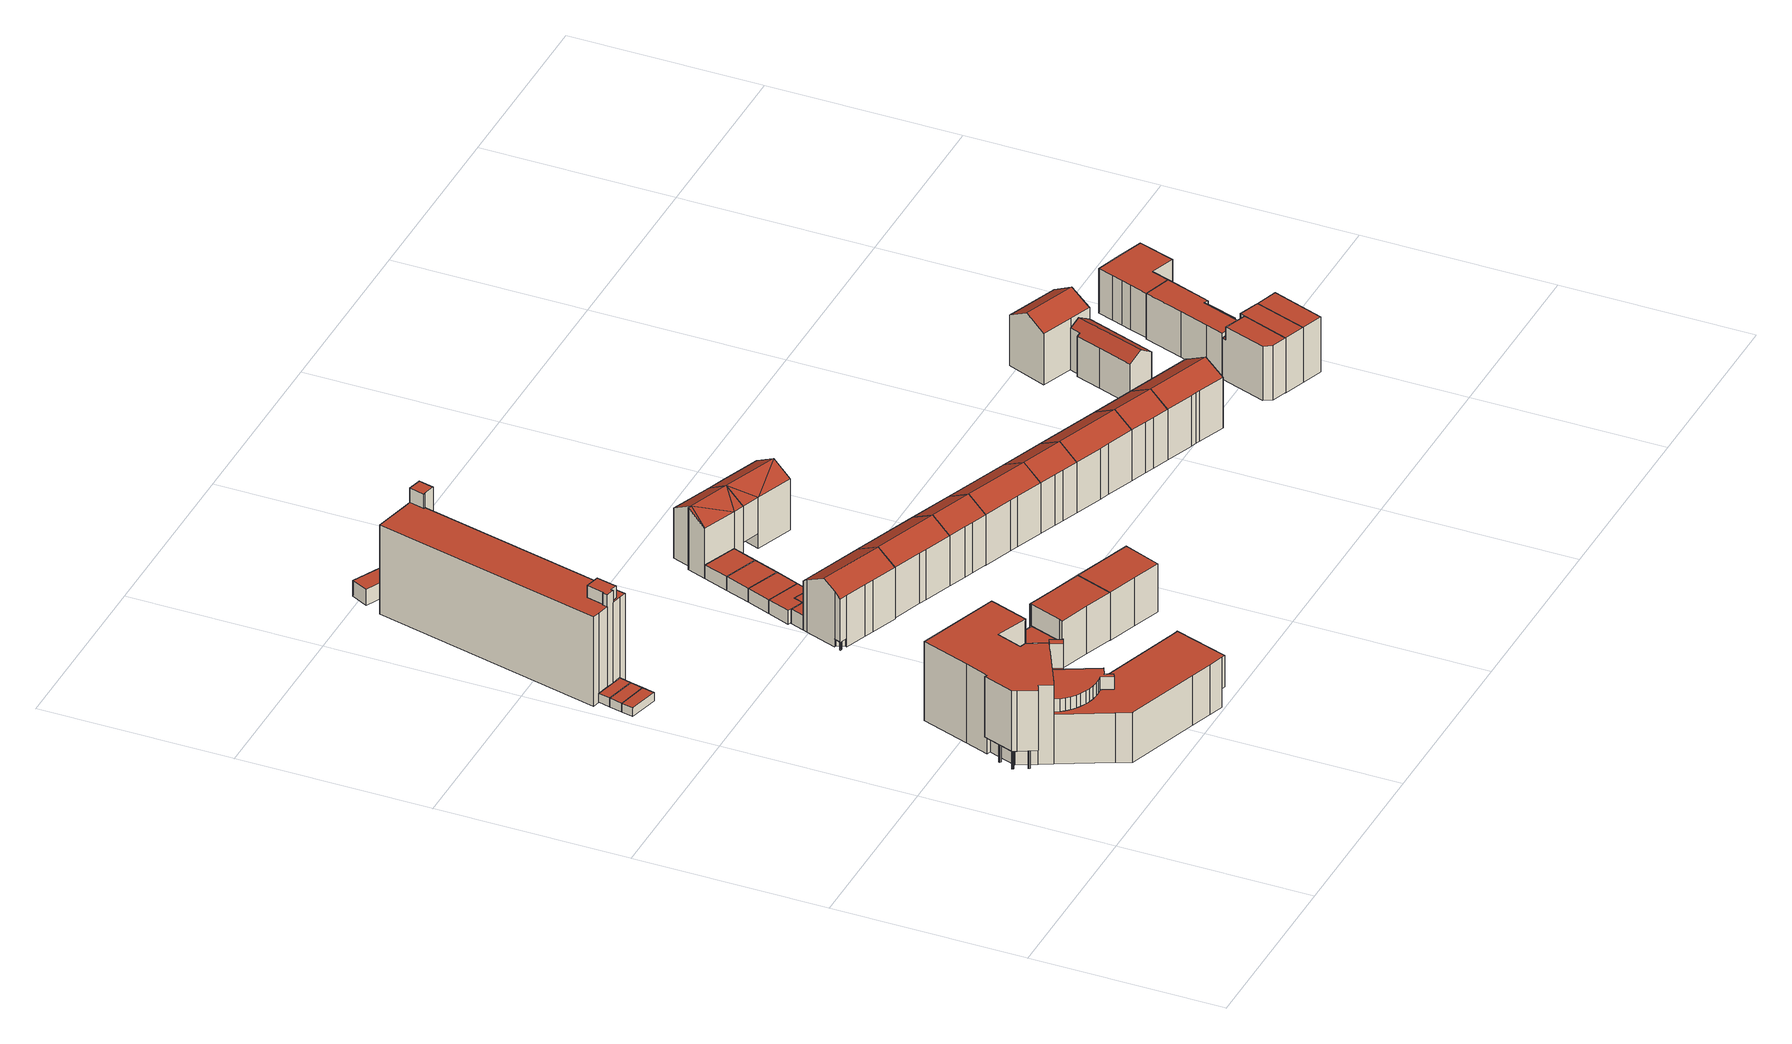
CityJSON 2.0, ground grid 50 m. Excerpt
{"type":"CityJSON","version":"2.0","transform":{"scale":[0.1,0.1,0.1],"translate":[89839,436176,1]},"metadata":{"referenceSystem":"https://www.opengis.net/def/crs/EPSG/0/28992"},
"CityObjects":{
"building1":{"type":"Building","attributes":{"measuredHeight":2.46,"yearOfConstruction":1959,"LAAGSTE_BOUWLAAG":"0","AANTAL_BOUWLAGEN":"1","AANTAL_ADRESSEN":"1","WIJK":"Delfshaven","PANDSOORT":"Tussenpand","BUURT":"Tussendijken","HOOGSTE_BOUWLAAG":"0"},"address":[{"CountryName":"Nederland","LocalityName":"Rotterdam","ThoroughfareNumber":"161","ThoroughfareName":"Grote Visserijstraat","PostalCode":"3026CH"}],"geometry":[{"type":"Solid","lod":"2","boundaries":[[[[0,1,2,3]],[[2,1,4,5]],[[3,2,5,6]],[[7,4,1,0]],[[6,7,0,3]],[[6,5,4,7]]]],"semantics":{"surfaces":[{"type":"GroundSurface"},{"type":"WallSurface"},{"type":"RoofSurface"}],"values":[[0,1,1,1,1,2]]}}]},
"building2":{"type":"Building","attributes":{"measuredHeight":2.46,"yearOfConstruction":1959,"LAAGSTE_BOUWLAAG":"0","AANTAL_BOUWLAGEN":"1","AANTAL_ADRESSEN":"1","WIJK":"Delfshaven","PANDSOORT":"Tussenpand","BUURT":"Tussendijken","HOOGSTE_BOUWLAAG":"0"},"address":[{"CountryName":"Nederland","LocalityName":"Rotterdam","ThoroughfareNumber":"159","ThoroughfareName":"Grote Visserijstraat","PostalCode":"3026CH"}],"geometry":[{"type":"Solid","lod":"2","boundaries":[[[[3,2,8,9]],[[9,8,10,11]],[[6,5,2,3]],[[8,2,5,10]],[[11,6,3,9]],[[11,10,5,6]]]],"semantics":{"surfaces":[{"type":"GroundSurface"},{"type":"WallSurface"},{"type":"RoofSurface"}],"values":[[0,1,1,1,1,2]]}}]},
"building3":{"type":"Building","attributes":{"measuredHeight":2.46,"yearOfConstruction":1959,"LAAGSTE_BOUWLAAG":"0","AANTAL_BOUWLAGEN":"1","AANTAL_ADRESSEN":"1","WIJK":"Delfshaven","PANDSOORT":"Tussenpand","BUURT":"Tussendijken","HOOGSTE_BOUWLAAG":"0"},"address":[{"CountryName":"Nederland","LocalityName":"Rotterdam","ThoroughfareNumber":"157","ThoroughfareName":"Grote Visserijstraat","PostalCode":"3026CH"}],"geometry":[{"type":"Solid","lod":"2","boundaries":[[[[9,8,12,13]],[[12,8,10,14]],[[15,11,9,13]],[[11,10,8,9]],[[16,15,13,12,14,17]],[[16,17,14,10,11,15]]]],"semantics":{"surfaces":[{"type":"GroundSurface"},{"type":"WallSurface"},{"type":"RoofSurface"}],"values":[[0,1,1,1,1,2]]}}]},
"building4":{"type":"Building","attributes":{"measuredHeight":23.31,"yearOfConstruction":2002,"LAAGSTE_BOUWLAAG":"-1","AANTAL_BOUWLAGEN":"8","AANTAL_ADRESSEN":"56","WIJK":"Delfshaven","PANDSOORT":"Kop van een rij","BUURT":"Bospolder","HOOGSTE_BOUWLAAG":"6"},"address":[{"CountryName":"Nederland","LocalityName":"Rotterdam","ThoroughfareNumber":"4-108","ThoroughfareName":"Willem van Zuylenstraat","PostalCode":"3025SE"}],"children":["building4-1","building4-2","building4-3","building4-4"]},
"building4-1":{"type":"BuildingPart","attributes":{"measuredHeight":5.68},"parents":["building4"],"geometry":[{"type":"Solid","lod":"2","boundaries":[[[[18,19,20,21]],[[19,22,23,20]],[[22,24,25,23]],[[24,26,27,25]],[[23,25,27,28,29,30,21,20]],[[31,32,26,24,22,19,18,33]],[[31,33,30,29]],[[26,32,28,27]],[[32,31,29,28]],[[33,18,21,30]]]],"semantics":{"surfaces":[{"type":"WallSurface"},{"type":"RoofSurface"},{"type":"GroundSurface"},{"type":"ClosureSurface"}],"values":[[0,0,0,0,1,2,3,3,3,3]]}}]},
"building4-2":{"type":"BuildingPart","attributes":{"measuredHeight":17.38},"parents":["building4"],"geometry":[{"type":"Solid","lod":"2","boundaries":[[[[34,35,36,37]],[[38,39,40,41]],[[39,42,43,40]],[[42,44,45,43]],[[46,47,48,49]],[[50,51,52,53]],[[51,54,55,52]],[[56,57,58,59]],[[60,61,62,63]],[[61,64,65,62]],[[54,56,59,55]],[[66,67,68,69]],[[69,36,35,70,66]],[[71,70,35,72]],[[44,60,63,45]],[[67,38,41,68]],[[64,46,49,65]],[[47,50,53,48]],[[42,39,38,67,66,70,71,57,56,54,51,50,47,46,64,61,60,44]],[[34,73,72,35]],[[74,75,76,77,78,79,80,81,82,83,84,85,86,87,88,89,90,91,92,93]],[[57,71,72,74,93,58]],[[93,92,59,58]],[[89,88,48,53]],[[87,86,65,49]],[[84,83,45,63]],[[82,81,40,43]],[[73,34,37,94,76,75]],[[83,82,43,45]],[[78,77,36,69]],[[79,78,69,68]],[[90,89,53,52]],[[36,77,76,94,37]],[[81,80,41,40]],[[91,90,52,55]],[[92,91,55,59]],[[75,74,72,73]],[[88,87,49,48]],[[85,84,63,62]],[[80,79,68,41]],[[86,85,62,65]]]],"semantics":{"surfaces":[{"type":"WallSurface"},{"type":"RoofSurface"},{"type":"GroundSurface"},{"type":"ClosureSurface"}],"values":[[0,0,0,0,0,0,0,0,0,0,0,0,0,0,0,0,0,0,1,1,2,3,3,3,3,3,3,3,3,3,3,3,3,3,3,3,3,3,3,3,3]]}}]},
"building4-3":{"type":"BuildingPart","attributes":{"measuredHeight":23.31},"parents":["building4"],"geometry":[{"type":"Solid","lod":"2","boundaries":[[[[95,96,97,98,99,100,101,102],[103,104,105,106,107,108,109,110,111,112],[113,114,115,116,117,118,119,120,121,122],[123,124,125,126,127,128,129,130,131,132]],[[133,134,135,136]],[[134,137,138,135]],[[101,139,140,141,142]],[[143,141,140,144]],[[145,146,97,96]],[[147,148,95,102]],[[146,149,98,97]],[[149,150,99,98]],[[142,147,102,101]],[[137,143,144,138]],[[151,139,101,100]],[[152,153,145,96,154,155]],[[148,154,96,95]],[[150,151,100,99]],[[28,27,156,157]],[[158,159,124,123]],[[159,160,125,124]],[[161,162,163,164]],[[21,30,165,166]],[[30,29,167,165]],[[29,28,157,167]],[[168,169,164,170]],[[153,152,58,57,171]],[[71,72,73,170,172]],[[57,71,172,171]],[[173,174,112,111]],[[174,175,103,112]],[[176,177,107,106]],[[178,179,117,116]],[[180,181,105,104]],[[181,176,106,105]],[[177,182,108,107]],[[179,183,118,117]],[[184,185,114,113]],[[186,187,129,128]],[[188,178,116,115]],[[189,184,113,122]],[[183,190,119,118]],[[191,189,122,121]],[[185,188,115,114]],[[192,158,123,132]],[[193,173,111,110]],[[194,195,127,126]],[[196,197,131,130]],[[182,198,109,108]],[[199,168,170,73,34]],[[198,193,110,109]],[[21,166,163,162,18]],[[164,169,200,201,202,161]],[[27,26,133,136,156]],[[187,196,130,129]],[[190,203,120,119]],[[175,180,104,103]],[[197,192,132,131]],[[203,191,121,120]],[[195,186,128,127]],[[160,194,126,125]],[[37,94,201,200,199,34]],[[138,144,140,139,151,150,149,146,145,153,171,172,170,164,163,166,165,167,157,156,136,135]],[[200,169,168,199]],[[189,191,203,190,183,179,178,188,185,184]],[[160,159,158,192,197,196,187,186,195,194]],[[76,75,74,93,155,154,148,147,142,141,143,137,134,133,26,32,31,33,18,162,161,202]],[[181,180,175,174,173,193,198,182,177,176]],[[32,26,27,28]],[[155,93,58,152]],[[58,93,74,72,71,57]],[[18,33,30,21]],[[33,31,29,30]],[[31,32,28,29]],[[76,202,201,94]],[[73,75,76,94,37,34]],[[74,75,73,72]]]],"semantics":{"surfaces":[{"type":"OuterCeilingSurface"},{"type":"WallSurface"},{"type":"RoofSurface"},{"type":"GroundSurface"},{"type":"ClosureSurface"}],"values":[[0,1,1,1,1,1,1,1,1,1,1,1,1,1,1,1,1,1,1,1,1,1,1,1,1,1,1,1,1,1,1,1,1,1,1,1,1,1,1,1,1,1,1,1,1,1,1,1,1,1,1,1,1,1,1,1,1,1,1,2,2,3,3,3,3,4,4,4,4,4,4,4,4,4]]}}]},
"building4-4":{"type":"BuildingPart","attributes":{"measuredHeight":13.88},"parents":["building4"],"geometry":[{"type":"Solid","lod":"2","boundaries":[[[[204,205,206,207]],[[208,209,210,211]],[[211,212,213,214,208]],[[37,212,211,94]],[[155,215,216,152]],[[215,217,218,216]],[[219,220,207,206]],[[221,222,205,204]],[[205,222,214,213,223]],[[223,219,206,205]],[[209,202,201,210]],[[204,224,225,226,221]],[[217,227,228,218]],[[227,226,225,228]],[[220,224,204,207]],[[211,210,201,94]],[[58,152,216,218,228,225,224,220,219,223,213,212,37,36,69,68,41,40,43,45,63,62,65,49,48,53,52,55,59]],[[215,155,93,92,91,90,89,88,87,86,85,84,83,82,81,80,79,78,77,76,202,209,208,214,222,221,226,227,217]],[[88,89,53,48]],[[91,92,59,55]],[[80,81,40,41]],[[77,78,69,36]],[[87,88,48,49]],[[92,93,58,59]],[[83,84,63,45]],[[202,76,94,201]],[[81,82,43,40]],[[90,91,55,52]],[[79,80,41,68]],[[93,155,152,58]],[[82,83,45,43]],[[86,87,49,65]],[[85,86,65,62]],[[94,76,77,36,37]],[[78,79,68,69]],[[84,85,62,63]],[[89,90,52,53]]]],"semantics":{"surfaces":[{"type":"OuterCeilingSurface"},{"type":"WallSurface"},{"type":"RoofSurface"},{"type":"GroundSurface"},{"type":"ClosureSurface"}],"values":[[0,1,1,1,1,1,1,1,1,1,1,1,1,1,1,2,2,3,4,4,4,4,4,4,4,4,4,4,4,4,4,4,4,4,4,4,4]]}}]},
"building5":{"type":"Building","attributes":{"measuredHeight":28.91,"yearOfConstruction":1959,"LAAGSTE_BOUWLAAG":"0","AANTAL_BOUWLAGEN":"8","AANTAL_ADRESSEN":"72","WIJK":"Delfshaven","PANDSOORT":"Kop van een rij","BUURT":"Tussendijken","HOOGSTE_BOUWLAAG":"7"},"address":[{"CountryName":"Nederland","LocalityName":"Rotterdam","ThoroughfareNumber":"12-64","ThoroughfareName":"Gijsinglaan","PostalCode":"3026BA"}],"children":["building5-1","building5-2","building5-3","building5-4"]},
"building5-1":{"type":"BuildingPart","parents":["building5"],"geometry":[{"type":"Solid","lod":"2","boundaries":[[[[229,230,231,232]],[[233,229,232,234]],[[235,236,237,238,239]],[[240,236,235,241]],[[242,243,244,245]],[[246,242,245,247]],[[248,249,250,251,252]],[[253,246,247,254]],[[255,253,254,256]],[[251,255,256,252]],[[257,250,249,258]],[[238,231,230,239]],[[259,260,261,262,263,243,242,246,253,255,251,250,257,264,241,235,239,230,229,233,265]],[[247,245,244,266,267,268,269,270,271,234,232,231,238,237,272,273,274,248,252,256,254]],[[259,265,271,270]],[[272,240,241,264,273]],[[261,260,269,268]],[[268,267,262,261]],[[257,258,274,273,264]],[[272,237,236,240]],[[265,233,234,271]],[[260,259,270,269]],[[267,266,263,262]],[[266,244,243,263]],[[258,249,248,274]]]],"semantics":{"surfaces":[{"type":"WallSurface"},{"type":"RoofSurface"},{"type":"GroundSurface"},{"type":"ClosureSurface"}],"values":[[0,0,0,0,0,0,0,0,0,0,0,0,1,2,3,3,3,3,3,3,3,3,3,3,3]]}}]},
"building5-2":{"type":"BuildingPart","parents":["building5"],"geometry":[{"type":"Solid","lod":"2","boundaries":[[[[275,249,248,276]],[[277,275,276,278]],[[279,277,278,280]],[[281,279,280,282]],[[283,237,236,284]],[[284,285,286,283]],[[282,287,288,281]],[[287,286,285,288]],[[289,258,249,275,277,279,281,288,285,284,236,240,290]],[[278,276,248,274,291,292,272,237,283,286,287,282,280]],[[240,236,237,272]],[[292,291,289,290]],[[291,274,258,289]],[[290,240,272,292]],[[274,248,249,258]]]],"semantics":{"surfaces":[{"type":"WallSurface"},{"type":"RoofSurface"},{"type":"GroundSurface"},{"type":"ClosureSurface"}],"values":[[0,0,0,0,0,0,0,0,1,2,3,3,3,3,3]]}}]},
"building5-3":{"type":"BuildingPart","parents":["building5"],"geometry":[{"type":"Solid","lod":"2","boundaries":[[[[265,233,293,294]],[[233,234,244,243,295,293]],[[261,260,296,297]],[[297,298,262,261]],[[298,299,263,262]],[[259,265,294,300]],[[260,259,300,296]],[[299,295,243,263]],[[298,297,296,300,294,293,295,299]],[[270,269,268,267,266,244,234,271]],[[261,262,267,268]],[[270,271,265,259]],[[262,263,266,267]],[[269,270,259,260]],[[271,234,233,265]],[[268,269,260,261]],[[263,243,244,266]]]],"semantics":{"surfaces":[{"type":"WallSurface"},{"type":"RoofSurface"},{"type":"GroundSurface"},{"type":"ClosureSurface"}],"values":[[0,0,0,0,0,0,0,0,1,2,3,3,3,3,3,3,3]]}}]},
"building5-4":{"type":"BuildingPart","parents":["building5"],"geometry":[{"type":"Solid","lod":"2","boundaries":[[[[301,302,290,240,241]],[[241,264,303,301]],[[257,258,289,304,305]],[[305,303,264,257]],[[302,304,289,290]],[[304,302,301,303,305]],[[272,292,291,274,273]],[[272,273,264,241,240]],[[274,258,257,264,273]],[[289,258,274,291]],[[292,272,240,290]],[[290,289,291,292]]]],"semantics":{"surfaces":[{"type":"WallSurface"},{"type":"RoofSurface"},{"type":"GroundSurface"},{"type":"ClosureSurface"}],"values":[[0,0,0,0,0,1,2,3,3,3,3,3]]}}]},
"building6":{"type":"Building","attributes":{"measuredHeight":7.22,"yearOfConstruction":1952,"LAAGSTE_BOUWLAAG":"0","AANTAL_BOUWLAGEN":"2","AANTAL_ADRESSEN":"6","WIJK":"Delfshaven","PANDSOORT":"Tussenpand","BUURT":"Bospolder","HOOGSTE_BOUWLAAG":"1"},"address":[{"CountryName":"Nederland","LocalityName":"Rotterdam","ThoroughfareNumber":"156-156","ThoroughfareName":"Schiedamseweg","PostalCode":"3025AK"}],"geometry":[{"type":"Solid","lod":"2","boundaries":[[[[306,307,308,309,310]],[[306,310,311,312]],[[310,309,313,311]],[[314,313,309,308]],[[315,314,308,307]],[[307,306,312,315]],[[314,315,312,311,313]]]],"semantics":{"surfaces":[{"type":"GroundSurface"},{"type":"WallSurface"},{"type":"RoofSurface"}],"values":[[0,1,1,1,1,1,2]]}}]},
"building7":{"type":"Building","attributes":{"measuredHeight":13.28,"yearOfConstruction":1953,"LAAGSTE_BOUWLAAG":"0","AANTAL_BOUWLAGEN":"4","AANTAL_ADRESSEN":"8","WIJK":"Delfshaven","PANDSOORT":"Tussenpand","BUURT":"Bospolder","HOOGSTE_BOUWLAAG":"3"},"address":[{"CountryName":"Nederland","LocalityName":"Rotterdam","ThoroughfareNumber":"152-154","ThoroughfareName":"Schiedamseweg","PostalCode":"3025AK"}],"geometry":[{"type":"Solid","lod":"2","boundaries":[[[[316,317,318,319]],[[320,318,317,321]],[[322,320,321,323]],[[324,316,319,325]],[[326,322,323,327]],[[327,328,329,326]],[[328,330,331,329]],[[330,324,325,331]],[[320,322,326,329,331,325,319,318]],[[324,330,328,327,323,321,317,316]]]],"semantics":{"surfaces":[{"type":"WallSurface"},{"type":"RoofSurface"},{"type":"GroundSurface"}],"values":[[0,0,0,0,0,0,0,0,1,2]]}}]},
"building8":{"type":"Building","attributes":{"measuredHeight":17.45,"yearOfConstruction":1951,"LAAGSTE_BOUWLAAG":"-1","AANTAL_BOUWLAGEN":"5","AANTAL_ADRESSEN":"8","WIJK":"Delfshaven","PANDSOORT":"Ingesloten hoekpand","BUURT":"Tussendijken","HOOGSTE_BOUWLAAG":"3"},"address":[{"CountryName":"Nederland","LocalityName":"Rotterdam","ThoroughfareNumber":"157-159","ThoroughfareName":"Schiedamseweg","PostalCode":"3026AK"}],"children":["building8-1","building8-2"]},
"building8-1":{"type":"BuildingPart","attributes":{"measuredHeight":17.45},"parents":["building8"],"geometry":[{"type":"Solid","lod":"2","boundaries":[[[[332,333,334,335,336],[337,338,339,340,341,342,343,344,345,346]],[[347,348,345,344]],[[349,350,336,335]],[[351,352,337,346]],[[352,353,338,337]],[[332,354,355,356,357]],[[355,358,359,356]],[[358,360,361,359]],[[357,362,333,332]],[[363,364,365,366,367]],[[368,369,366,365,370,334]],[[362,368,334,333]],[[370,349,335,334]],[[367,371,372,363]],[[373,374,343,342]],[[375,376,341,340]],[[353,377,339,338]],[[374,347,344,343]],[[376,373,342,341]],[[371,378,361,360,379,372]],[[377,375,340,339]],[[350,354,332,336]],[[348,351,346,345]],[[371,367,366,369,378]],[[359,361,378,369,368,362,357,356]],[[348,347,374,373,376,375,377,353,352,351]],[[350,349,370,365,364,379,360,358,355,354]],[[379,364,363,372]]]],"semantics":{"surfaces":[{"type":"OuterCeilingSurface"},{"type":"WallSurface"},{"type":"RoofSurface"},{"type":"GroundSurface"},{"type":"ClosureSurface"}],"values":[[0,1,1,1,1,1,1,1,1,1,1,1,1,1,1,1,1,1,1,1,1,1,1,2,2,3,3,4]]}}]},
"building8-2":{"type":"BuildingPart","attributes":{"measuredHeight":3.96},"parents":["building8"],"geometry":[{"type":"Solid","lod":"2","boundaries":[[[[380,381,382,383]],[[381,384,385,382]],[[379,386,387,372]],[[388,364,363,389]],[[386,390,391,387]],[[390,380,383,391]],[[392,388,389,393]],[[384,392,393,385]],[[389,363,372,387,391,383,382,385,393]],[[379,364,388,392,384,381,380,390,386]],[[364,379,372,363]]]],"semantics":{"surfaces":[{"type":"WallSurface"},{"type":"RoofSurface"},{"type":"GroundSurface"},{"type":"ClosureSurface"}],"values":[[0,0,0,0,0,0,0,0,1,2,3]]}}]},
"building9":{"type":"Building","attributes":{"measuredHeight":3.79,"yearOfConstruction":1951,"LAAGSTE_BOUWLAAG":"-1","AANTAL_BOUWLAGEN":"2","AANTAL_ADRESSEN":"1","WIJK":"Delfshaven","PANDSOORT":"Tussenpand","BUURT":"Tussendijken","HOOGSTE_BOUWLAAG":"0"},"address":[{"CountryName":"Nederland","LocalityName":"Rotterdam","ThoroughfareNumber":"164","ThoroughfareName":"Grote Visserijstraat","PostalCode":"3026CP"}],"geometry":[{"type":"Solid","lod":"2","boundaries":[[[[394,395,396,397]],[[385,393,398,399]],[[382,385,399,400]],[[393,389,401,398]],[[389,396,395,401]],[[402,382,400,403]],[[403,394,397,402]],[[382,402,397,396,389,393,385]],[[401,395,394,403,400,399,398]]]],"semantics":{"surfaces":[{"type":"WallSurface"},{"type":"RoofSurface"},{"type":"GroundSurface"}],"values":[[0,0,0,0,0,0,0,1,2]]}}]},
"building10":{"type":"Building","attributes":{"measuredHeight":3.79,"yearOfConstruction":1951,"LAAGSTE_BOUWLAAG":"0","AANTAL_BOUWLAGEN":"1","AANTAL_ADRESSEN":"1","WIJK":"Delfshaven","PANDSOORT":"Tussenpand","BUURT":"Tussendijken","HOOGSTE_BOUWLAAG":"0"},"address":[{"CountryName":"Nederland","LocalityName":"Rotterdam","ThoroughfareNumber":"162","ThoroughfareName":"Grote Visserijstraat","PostalCode":"3026CP"}],"geometry":[{"type":"Solid","lod":"2","boundaries":[[[[403,394,404,405]],[[404,394,397,406]],[[402,397,394,403]],[[407,402,403,405]],[[405,404,406,407]],[[407,406,397,402]]]],"semantics":{"surfaces":[{"type":"GroundSurface"},{"type":"WallSurface"},{"type":"RoofSurface"}],"values":[[0,1,1,1,1,2]]}}]},
"building11":{"type":"Building","attributes":{"measuredHeight":13.55,"yearOfConstruction":1953,"LAAGSTE_BOUWLAAG":"0","AANTAL_BOUWLAGEN":"4","AANTAL_ADRESSEN":"8","WIJK":"Delfshaven","PANDSOORT":"Tussenpand","BUURT":"Bospolder","HOOGSTE_BOUWLAAG":"3"},"address":[{"CountryName":"Nederland","LocalityName":"Rotterdam","ThoroughfareNumber":"148-150","ThoroughfareName":"Schiedamseweg","PostalCode":"3025AK"}],"geometry":[{"type":"Solid","lod":"2","boundaries":[[[[408,409,410,411,412,413]],[[413,412,322,326]],[[409,408,414,415]],[[408,413,326,414]],[[415,416,410,409]],[[417,322,412,411]],[[416,417,411,410]],[[414,326,322,417,416,415]]]],"semantics":{"surfaces":[{"type":"GroundSurface"},{"type":"WallSurface"},{"type":"RoofSurface"}],"values":[[0,1,1,1,1,1,1,2]]}}]},
"building12":{"type":"Building","attributes":{"measuredHeight":3.76,"yearOfConstruction":1951,"LAAGSTE_BOUWLAAG":"0","AANTAL_BOUWLAGEN":"1","AANTAL_ADRESSEN":"1","WIJK":"Delfshaven","PANDSOORT":"Tussenpand","BUURT":"Tussendijken","HOOGSTE_BOUWLAAG":"0"},"address":[{"CountryName":"Nederland","LocalityName":"Rotterdam","ThoroughfareNumber":"160","ThoroughfareName":"Grote Visserijstraat","PostalCode":"3026CP"}],"geometry":[{"type":"Solid","lod":"2","boundaries":[[[[405,404,418,419]],[[407,406,404,405]],[[418,404,406,420]],[[421,407,405,419]],[[419,418,420,421]],[[421,420,406,407]]]],"semantics":{"surfaces":[{"type":"GroundSurface"},{"type":"WallSurface"},{"type":"RoofSurface"}],"values":[[0,1,1,1,1,2]]}}]},
"building13":{"type":"Building","attributes":{"measuredHeight":17.21,"yearOfConstruction":1951,"LAAGSTE_BOUWLAAG":"-1","AANTAL_BOUWLAGEN":"5","AANTAL_ADRESSEN":"8","WIJK":"Delfshaven","PANDSOORT":"Tussenpand","BUURT":"Tussendijken","HOOGSTE_BOUWLAAG":"3"},"address":[{"CountryName":"Nederland","LocalityName":"Rotterdam","ThoroughfareNumber":"153-155","ThoroughfareName":"Schiedamseweg","PostalCode":"3026AK"}],"children":["building13-1","building13-2"]},
"building13-1":{"type":"BuildingPart","parents":["building13"],"geometry":[{"type":"Solid","lod":"2","boundaries":[[[[422,372,423,424]],[[425,423,372,387]],[[426,427,428,429]],[[427,425,387,428]],[[429,422,424,426]],[[428,387,372,422,429]],[[427,426,424,423,425]]]],"semantics":{"surfaces":[{"type":"ClosureSurface"},{"type":"WallSurface"},{"type":"RoofSurface"},{"type":"GroundSurface"}],"values":[[0,1,1,1,1,2,3]]}}]},
"building13-2":{"type":"BuildingPart","parents":["building13"],"geometry":[{"type":"Solid","lod":"2","boundaries":[[[[430,424,422,431,432,433]],[[422,372,371,431]],[[361,378,371,372,423,434]],[[435,361,434,436]],[[437,435,436,438]],[[433,437,438,430]],[[437,433,432,378,361,435]],[[431,371,378,432]],[[430,438,436,434,423,424]],[[424,423,372,422]]]],"semantics":{"surfaces":[{"type":"WallSurface"},{"type":"RoofSurface"},{"type":"GroundSurface"},{"type":"ClosureSurface"}],"values":[[0,0,0,0,0,0,1,1,2,3]]}}]},
"building14":{"type":"Building","attributes":{"measuredHeight":3.76,"yearOfConstruction":1952,"LAAGSTE_BOUWLAAG":"-1","AANTAL_BOUWLAGEN":"2","AANTAL_ADRESSEN":"2","WIJK":"Delfshaven","PANDSOORT":"Tussenpand","BUURT":"Tussendijken","HOOGSTE_BOUWLAAG":"0"},"address":[{"CountryName":"Nederland","LocalityName":"Rotterdam","ThoroughfareNumber":"156-158","ThoroughfareName":"Grote Visserijstraat","PostalCode":"3026CP"}],"geometry":[{"type":"Solid","lod":"2","boundaries":[[[[419,418,439,440]],[[421,420,418,419]],[[439,418,420,441]],[[442,421,419,440]],[[440,439,441,442]],[[442,441,420,421]]]],"semantics":{"surfaces":[{"type":"GroundSurface"},{"type":"WallSurface"},{"type":"RoofSurface"}],"values":[[0,1,1,1,1,2]]}}]},
"building15":{"type":"Building","attributes":{"measuredHeight":17.25,"yearOfConstruction":1952,"LAAGSTE_BOUWLAAG":"-1","AANTAL_BOUWLAGEN":"5","AANTAL_ADRESSEN":"6","WIJK":"Delfshaven","PANDSOORT":"Ingesloten hoekpand","BUURT":"Tussendijken","HOOGSTE_BOUWLAAG":"3"},"address":[{"CountryName":"Nederland","LocalityName":"Rotterdam","ThoroughfareNumber":"110-112","ThoroughfareName":"Gijsingstraat","PostalCode":"3026RT"}],"geometry":[{"type":"Solid","lod":"2","boundaries":[[[[443,444,445,446,447]],[[443,448,449,444]],[[450,451,439,440]],[[446,450,440,447]],[[448,452,453,449]],[[452,454,455,453]],[[454,439,451,455]],[[444,449,453,445]],[[453,455,451]],[[445,453,450]],[[450,453,451]],[[445,450,446]],[[448,443,447,440,439,454,452]]]],"semantics":{"surfaces":[{"type":"WallSurface"},{"type":"RoofSurface"},{"type":"GroundSurface"}],"values":[[0,0,0,0,0,0,0,1,1,1,1,1,2]]}}]},
"building16":{"type":"Building","attributes":{"measuredHeight":17.2,"yearOfConstruction":1951,"LAAGSTE_BOUWLAAG":"-1","AANTAL_BOUWLAGEN":"5","AANTAL_ADRESSEN":"8","WIJK":"Delfshaven","PANDSOORT":"Tussenpand","BUURT":"Tussendijken","HOOGSTE_BOUWLAAG":"3"},"address":[{"CountryName":"Nederland","LocalityName":"Rotterdam","ThoroughfareNumber":"149-151","ThoroughfareName":"Schiedamseweg","PostalCode":"3026AK"}],"children":["building16-1","building16-2"]},
"building16-1":{"type":"BuildingPart","parents":["building16"],"geometry":[{"type":"Solid","lod":"2","boundaries":[[[[456,422,424,457]],[[458,459,460,461]],[[459,426,429,460]],[[426,424,422,429]],[[461,456,457,458]],[[460,429,422,456,461]],[[459,458,457,424,426]]]],"semantics":{"surfaces":[{"type":"ClosureSurface"},{"type":"WallSurface"},{"type":"RoofSurface"},{"type":"GroundSurface"}],"values":[[0,1,1,1,1,2,3]]}}]},
"building16-2":{"type":"BuildingPart","parents":["building16"],"geometry":[{"type":"Solid","lod":"2","boundaries":[[[[433,432,431,422,424,430]],[[462,433,430,463]],[[464,462,463,465]],[[466,464,465,467]],[[456,422,431,468]],[[467,457,456,468,469,466]],[[468,431,432,469]],[[464,466,469,432,433,462]],[[467,465,463,430,424,457]],[[457,424,422,456]]]],"semantics":{"surfaces":[{"type":"WallSurface"},{"type":"RoofSurface"},{"type":"GroundSurface"},{"type":"ClosureSurface"}],"values":[[0,0,0,0,0,0,1,1,2,3]]}}]},
"building17":{"type":"Building","attributes":{"measuredHeight":17.43,"yearOfConstruction":1952,"LAAGSTE_BOUWLAAG":"0","AANTAL_BOUWLAGEN":"4","AANTAL_ADRESSEN":"8","WIJK":"Delfshaven","PANDSOORT":"Tussenpand","BUURT":"Tussendijken","HOOGSTE_BOUWLAAG":"3"},"address":[{"CountryName":"Nederland","LocalityName":"Rotterdam","ThoroughfareNumber":"104-106","ThoroughfareName":"Gijsingstraat","PostalCode":"3026RS"}],"geometry":[{"type":"Solid","lod":"2","boundaries":[[[[470,471,472,473,474]],[[475,476,477,478,471]],[[471,470,444,475]],[[478,479,472,471]],[[477,476,480,481,482]],[[482,481,483,472,479]],[[483,446,473,472]],[[474,473,446,445]],[[470,474,445,444]],[[483,445,446]],[[480,445,483]],[[480,483,481]],[[475,444,445,480,476]],[[482,479,478,477]]]],"semantics":{"surfaces":[{"type":"OuterCeilingSurface"},{"type":"WallSurface"},{"type":"RoofSurface"},{"type":"GroundSurface"}],"values":[[0,1,1,1,1,1,1,1,1,2,2,2,2,3]]}}]},
"building18":{"type":"Building","attributes":{"measuredHeight":17.22,"yearOfConstruction":1951,"LAAGSTE_BOUWLAAG":"-1","AANTAL_BOUWLAGEN":"5","AANTAL_ADRESSEN":"8","WIJK":"Delfshaven","PANDSOORT":"Tussenpand","BUURT":"Tussendijken","HOOGSTE_BOUWLAAG":"3"},"address":[{"CountryName":"Nederland","LocalityName":"Rotterdam","ThoroughfareNumber":"145-147","ThoroughfareName":"Schiedamseweg","PostalCode":"3026AJ"}],"children":["building18-1","building18-2"]},
"building18-1":{"type":"BuildingPart","parents":["building18"],"geometry":[{"type":"Solid","lod":"2","boundaries":[[[[469,468,456,484,485,466]],[[486,487,488,489,490,491]],[[486,456,468,487]],[[492,466,485,493]],[[494,492,493,495]],[[489,494,495,490]],[[492,494,489,488,469,466]],[[487,468,469,488]],[[490,495,493,485,484,491]],[[491,484,456,486]]]],"semantics":{"surfaces":[{"type":"WallSurface"},{"type":"RoofSurface"},{"type":"GroundSurface"},{"type":"ClosureSurface"}],"values":[[0,0,0,0,0,0,1,1,2,3]]}}]},
"building18-2":{"type":"BuildingPart","parents":["building18"],"geometry":[{"type":"Solid","lod":"2","boundaries":[[[[486,456,484,491]],[[496,497,498,499]],[[497,500,461,498]],[[499,486,491,496]],[[500,484,456,461]],[[486,499,498,461,456]],[[484,500,497,496,491]]]],"semantics":{"surfaces":[{"type":"ClosureSurface"},{"type":"WallSurface"},{"type":"RoofSurface"},{"type":"GroundSurface"}],"values":[[0,1,1,1,1,2,3]]}}]},
"building19":{"type":"Building","attributes":{"measuredHeight":17.23,"yearOfConstruction":1951,"LAAGSTE_BOUWLAAG":"-1","AANTAL_BOUWLAGEN":"5","AANTAL_ADRESSEN":"7","WIJK":"Delfshaven","PANDSOORT":"Tussenpand","BUURT":"Tussendijken","HOOGSTE_BOUWLAAG":"3"},"address":[{"CountryName":"Nederland","LocalityName":"Rotterdam","ThoroughfareNumber":"141-143","ThoroughfareName":"Schiedamseweg","PostalCode":"3026AJ"}],"children":["building19-1","building19-2"]},
"building19-1":{"type":"BuildingPart","parents":["building19"],"geometry":[{"type":"Solid","lod":"2","boundaries":[[[[501,489,490,502]],[[503,501,502,504]],[[505,503,504,506]],[[507,486,487,508]],[[489,488,487,486,491,490]],[[507,508,509,505,506,510]],[[501,503,505,509,488,489]],[[508,487,488,509]],[[506,504,502,490,491,510]],[[510,491,486,507]]]],"semantics":{"surfaces":[{"type":"WallSurface"},{"type":"RoofSurface"},{"type":"GroundSurface"},{"type":"ClosureSurface"}],"values":[[0,0,0,0,0,0,1,1,2,3]]}}]},
"building19-2":{"type":"BuildingPart","parents":["building19"],"geometry":[{"type":"Solid","lod":"2","boundaries":[[[[507,486,491,510]],[[511,512,513,514]],[[512,496,499,513]],[[514,507,510,511]],[[496,491,486,499]],[[507,514,513,499,486]],[[512,511,510,491,496]]]],"semantics":{"surfaces":[{"type":"ClosureSurface"},{"type":"WallSurface"},{"type":"RoofSurface"},{"type":"GroundSurface"}],"values":[[0,1,1,1,1,2,3]]}}]},
"building20":{"type":"Building","attributes":{"measuredHeight":17.26,"yearOfConstruction":1951,"LAAGSTE_BOUWLAAG":"-1","AANTAL_BOUWLAGEN":"5","AANTAL_ADRESSEN":"8","WIJK":"Delfshaven","PANDSOORT":"Tussenpand","BUURT":"Tussendijken","HOOGSTE_BOUWLAAG":"3"},"address":[{"CountryName":"Nederland","LocalityName":"Rotterdam","ThoroughfareNumber":"137-139","ThoroughfareName":"Schiedamseweg","PostalCode":"3026AH"}],"children":["building20-1","building20-2"]},
"building20-1":{"type":"BuildingPart","parents":["building20"],"geometry":[{"type":"Solid","lod":"2","boundaries":[[[[515,507,510,516]],[[517,518,519,520]],[[518,511,514,519]],[[511,510,507,514]],[[520,515,516,517]],[[519,514,507,515,520]],[[510,511,518,517,516]]]],"semantics":{"surfaces":[{"type":"ClosureSurface"},{"type":"WallSurface"},{"type":"RoofSurface"},{"type":"GroundSurface"}],"values":[[0,1,1,1,1,2,3]]}}]},
"building20-2":{"type":"BuildingPart","parents":["building20"],"geometry":[{"type":"Solid","lod":"2","boundaries":[[[[507,510,506,505,509,508]],[[521,505,506,522]],[[523,521,522,524]],[[525,523,524,526]],[[515,507,508,527]],[[516,515,527,528,525,526]],[[523,525,528,509,505,521]],[[527,508,509,528]],[[526,524,522,506,510,516]],[[516,510,507,515]]]],"semantics":{"surfaces":[{"type":"WallSurface"},{"type":"RoofSurface"},{"type":"GroundSurface"},{"type":"ClosureSurface"}],"values":[[0,0,0,0,0,0,1,1,2,3]]}}]},
"building21":{"type":"Building","attributes":{"measuredHeight":17.27,"yearOfConstruction":1951,"LAAGSTE_BOUWLAAG":"-1","AANTAL_BOUWLAGEN":"5","AANTAL_ADRESSEN":"9","WIJK":"Delfshaven","PANDSOORT":"Tussenpand","BUURT":"Tussendijken","HOOGSTE_BOUWLAAG":"3"},"address":[{"CountryName":"Nederland","LocalityName":"Rotterdam","ThoroughfareNumber":"133-135","ThoroughfareName":"Schiedamseweg","PostalCode":"3026AH"}],"children":["building21-1","building21-2"]},
"building21-1":{"type":"BuildingPart","parents":["building21"],"geometry":[{"type":"Solid","lod":"2","boundaries":[[[[528,527,515,516,526,525]],[[529,525,526,530]],[[531,529,530,532]],[[533,531,532,534]],[[535,536,537,533,534,538]],[[535,515,527,536]],[[536,527,528,537]],[[529,531,533,537,528,525]],[[534,532,530,526,516,538]],[[538,516,515,535]]]],"semantics":{"surfaces":[{"type":"WallSurface"},{"type":"RoofSurface"},{"type":"GroundSurface"},{"type":"ClosureSurface"}],"values":[[0,0,0,0,0,0,1,1,2,3]]}}]},
"building21-2":{"type":"BuildingPart","parents":["building21"],"geometry":[{"type":"Solid","lod":"2","boundaries":[[[[535,515,516,538]],[[539,535,538,540]],[[540,541,542,539]],[[541,517,520,542]],[[517,516,515,520]],[[542,520,515,535,539]],[[516,517,541,540,538]]]],"semantics":{"surfaces":[{"type":"ClosureSurface"},{"type":"WallSurface"},{"type":"RoofSurface"},{"type":"GroundSurface"}],"values":[[0,1,1,1,1,2,3]]}}]},
"building22":{"type":"Building","attributes":{"measuredHeight":17.24,"yearOfConstruction":1951,"LAAGSTE_BOUWLAAG":"-1","AANTAL_BOUWLAGEN":"5","AANTAL_ADRESSEN":"8","WIJK":"Delfshaven","PANDSOORT":"Tussenpand","BUURT":"Tussendijken","HOOGSTE_BOUWLAAG":"3"},"address":[{"CountryName":"Nederland","LocalityName":"Rotterdam","ThoroughfareNumber":"129-131","ThoroughfareName":"Schiedamseweg","PostalCode":"3026AH"}],"children":["building22-1","building22-2"]},
"building22-1":{"type":"BuildingPart","parents":["building22"],"geometry":[{"type":"Solid","lod":"2","boundaries":[[[[543,535,538,544]],[[540,538,535,539]],[[545,543,544,546]],[[546,547,548,545]],[[547,540,539,548]],[[548,539,535,543,545]],[[538,540,547,546,544]]]],"semantics":{"surfaces":[{"type":"ClosureSurface"},{"type":"WallSurface"},{"type":"RoofSurface"},{"type":"GroundSurface"}],"values":[[0,1,1,1,1,2,3]]}}]},
"building22-2":{"type":"BuildingPart","parents":["building22"],"geometry":[{"type":"Solid","lod":"2","boundaries":[[[[544,543,549,550,551]],[[551,550,552,553,554]],[[543,535,536,549]],[[535,538,534,533,537,536]],[[555,533,534,556]],[[557,555,556,558]],[[559,557,558,560]],[[553,559,560,554]],[[552,550,549,536,537]],[[557,559,553,552,537,533,555]],[[554,560,558,556,534,538,544,551]],[[544,538,535,543]]]],"semantics":{"surfaces":[{"type":"WallSurface"},{"type":"RoofSurface"},{"type":"GroundSurface"},{"type":"ClosureSurface"}],"values":[[0,0,0,0,0,0,0,0,1,1,2,3]]}}]},
"building23":{"type":"Building","attributes":{"measuredHeight":13.35,"yearOfConstruction":1952,"LAAGSTE_BOUWLAAG":"0","AANTAL_BOUWLAGEN":"3","AANTAL_ADRESSEN":"6","WIJK":"Delfshaven","PANDSOORT":"Kop van een rij","BUURT":"Tussendijken","HOOGSTE_BOUWLAAG":"2"},"address":[{"CountryName":"Nederland","LocalityName":"Rotterdam","ThoroughfareNumber":"89-91","ThoroughfareName":"Van Duylstraat","PostalCode":"3026SH"}],"geometry":[{"type":"Solid","lod":"2","boundaries":[[[[561,562,563,564]],[[565,566,567,568]],[[569,565,568,570]],[[571,572,573,574]],[[572,575,576,573]],[[562,571,574,563]],[[567,566,577,576,575]],[[578,569,570,561,564]],[[577,566,565,569,578]],[[578,564,563,574,573,576,577]],[[561,570,568,567,575,572,571,562]]]],"semantics":{"surfaces":[{"type":"WallSurface"},{"type":"RoofSurface"},{"type":"GroundSurface"}],"values":[[0,0,0,0,0,0,0,0,1,1,2]]}}]},
"building24":{"type":"Building","attributes":{"measuredHeight":15.09,"yearOfConstruction":1921,"LAAGSTE_BOUWLAAG":"-0.5","AANTAL_BOUWLAGEN":"6","AANTAL_ADRESSEN":"5","WIJK":"Delfshaven","PANDSOORT":"Tussenpand","BUURT":"Tussendijken","HOOGSTE_BOUWLAAG":"3"},"address":[{"CountryName":"Nederland","LocalityName":"Rotterdam","ThoroughfareNumber":"106","ThoroughfareName":"Van Duylstraat","PostalCode":"3026SM"}],"geometry":[{"type":"Solid","lod":"2","boundaries":[[[[579,580,581,582]],[[583,584,585,586,587,588]],[[580,584,583,581]],[[589,588,587,590]],[[591,586,585,592]],[[590,591,592,579,582,589]],[[584,580,579,592,585]],[[590,587,586,591]],[[588,589,582,581,583]]]],"semantics":{"surfaces":[{"type":"WallSurface"},{"type":"RoofSurface"},{"type":"GroundSurface"}],"values":[[0,0,0,0,0,0,1,1,2]]}}]},
"building25":{"type":"Building","attributes":{"measuredHeight":17.4,"yearOfConstruction":1952,"LAAGSTE_BOUWLAAG":"0","AANTAL_BOUWLAGEN":"4","AANTAL_ADRESSEN":"8","WIJK":"Delfshaven","PANDSOORT":"Ingesloten hoekpand","BUURT":"Tussendijken","HOOGSTE_BOUWLAAG":"3"},"address":[{"CountryName":"Nederland","LocalityName":"Rotterdam","ThoroughfareNumber":"76-78","ThoroughfareName":"Gijsingstraat","PostalCode":"3026RP"}],"geometry":[{"type":"Solid","lod":"2","boundaries":[[[[593,594,595,596,597]],[[598,599,597,596,600]],[[601,600,596,595]],[[602,601,595,594]],[[593,603,604,602,594]],[[593,597,599,603]],[[601,602,604,598,600]],[[603,599,598,604]]]],"semantics":{"surfaces":[{"type":"GroundSurface"},{"type":"WallSurface"},{"type":"RoofSurface"}],"values":[[0,1,1,1,1,1,2,2]]}}]},
"building26":{"type":"Building","attributes":{"measuredHeight":15.31,"yearOfConstruction":1921,"LAAGSTE_BOUWLAAG":"0.5","AANTAL_BOUWLAGEN":"7","AANTAL_ADRESSEN":"4","WIJK":"Delfshaven","PANDSOORT":"Tussenpand","BUURT":"Tussendijken","HOOGSTE_BOUWLAAG":"3"},"address":[{"CountryName":"Nederland","LocalityName":"Rotterdam","ThoroughfareNumber":"123-125","ThoroughfareName":"Schiedamseweg","PostalCode":"3026AG"}],"geometry":[{"type":"Solid","lod":"2","boundaries":[[[[605,606,607,608,609]],[[610,579,608,607]],[[606,605,611,612]],[[605,609,613,611]],[[608,579,592,613,609]],[[612,610,607,606]],[[612,611,613,592,579,610]]]],"semantics":{"surfaces":[{"type":"GroundSurface"},{"type":"WallSurface"},{"type":"RoofSurface"}],"values":[[0,1,1,1,1,1,2]]}}]},
"building27":{"type":"Building","attributes":{"measuredHeight":15.39,"yearOfConstruction":1921,"LAAGSTE_BOUWLAAG":"-0.5","AANTAL_BOUWLAGEN":"6","AANTAL_ADRESSEN":"4","WIJK":"Delfshaven","PANDSOORT":"Tussenpand","BUURT":"Tussendijken","HOOGSTE_BOUWLAAG":"3"},"address":[{"CountryName":"Nederland","LocalityName":"Rotterdam","ThoroughfareNumber":"123-123","ThoroughfareName":"Schiedamseweg","PostalCode":"3026AG"}],"geometry":[{"type":"Solid","lod":"2","boundaries":[[[[614,615,616,617]],[[616,615,610,612]],[[617,616,612,618]],[[619,610,615,614]],[[618,619,614,617]],[[618,612,610,619]]]],"semantics":{"surfaces":[{"type":"GroundSurface"},{"type":"WallSurface"},{"type":"RoofSurface"}],"values":[[0,1,1,1,1,2]]}}]},
"building28":{"type":"Building","attributes":{"measuredHeight":12.8,"yearOfConstruction":1954,"LAAGSTE_BOUWLAAG":"-1","AANTAL_BOUWLAGEN":"5","AANTAL_ADRESSEN":"9","WIJK":"Delfshaven","PANDSOORT":"Tussenpand","BUURT":"Tussendijken","HOOGSTE_BOUWLAAG":"3"},"address":[{"CountryName":"Nederland","LocalityName":"Rotterdam","ThoroughfareNumber":"96-104","ThoroughfareName":"Van Duylstraat","PostalCode":"3026SM"}],"geometry":[{"type":"Solid","lod":"2","boundaries":[[[[620,621,588,589]],[[622,623,624,625]],[[623,626,627,624]],[[626,588,621,627]],[[628,620,589,629]],[[630,628,629,631]],[[632,633,634,635]],[[636,632,635,637]],[[637,622,625,636]],[[633,630,631,634]],[[633,632,636,625,624,627,621,620,628,630]],[[622,637,635,634,631,629,589,588,626,623]]]],"semantics":{"surfaces":[{"type":"WallSurface"},{"type":"RoofSurface"},{"type":"GroundSurface"}],"values":[[0,0,0,0,0,0,0,0,0,0,1,2]]}}]},
"building29":{"type":"Building","attributes":{"measuredHeight":4.2,"yearOfConstruction":1954,"LAAGSTE_BOUWLAAG":"0","AANTAL_BOUWLAGEN":"1","WIJK":"Delfshaven","BUURT":"Tussendijken","HOOGSTE_BOUWLAAG":"0"},"geometry":[{"type":"Solid","lod":"2","boundaries":[[[[638,639,640,641]],[[639,642,643,640]],[[642,644,645,643]],[[646,647,609,605]],[[648,649,650,651]],[[652,653,654,655]],[[651,652,655,648]],[[649,656,657,650]],[[656,658,659,657]],[[658,638,641,659]],[[653,646,605,654]],[[644,660,661,645]],[[660,609,647,661]],[[650,657,659,641,640,643,645,661,647,646,653,652,651]],[[658,656,649,648,655,654,605,609,660,644,642,639,638]]]],"semantics":{"surfaces":[{"type":"WallSurface"},{"type":"RoofSurface"},{"type":"GroundSurface"}],"values":[[0,0,0,0,0,0,0,0,0,0,0,0,0,1,2]]}}]},
"building30":{"type":"Building","attributes":{"measuredHeight":12.48,"yearOfConstruction":1954,"LAAGSTE_BOUWLAAG":"0","AANTAL_BOUWLAGEN":"4","AANTAL_ADRESSEN":"11","WIJK":"Delfshaven","PANDSOORT":"Ingesloten hoekpand","BUURT":"Tussendijken","HOOGSTE_BOUWLAAG":"3"},"address":[{"CountryName":"Nederland","LocalityName":"Rotterdam","ThoroughfareNumber":"92","ThoroughfareName":"Van Duylstraat","PostalCode":"3026SM"}],"children":["building30-1","building30-2"]},
"building30-1":{"type":"BuildingPart","parents":["building30"],"geometry":[{"type":"Solid","lod":"2","boundaries":[[[[662,663,664,665]],[[659,641,666,667]],[[657,659,667,668]],[[650,657,668,669]],[[665,650,669,662]],[[657,650,665,664,641,659]],[[669,668,667,666,663,662]],[[663,666,641,664]]]],"semantics":{"surfaces":[{"type":"ClosureSurface"},{"type":"WallSurface"},{"type":"RoofSurface"},{"type":"GroundSurface"}],"values":[[0,1,1,1,1,2,3,0]]}}]},
"building30-2":{"type":"BuildingPart","parents":["building30"],"geometry":[{"type":"Solid","lod":"2","boundaries":[[[[670,636,641,664]],[[671,672,673,665,662]],[[671,674,675,672]],[[674,676,677,675]],[[666,641,636,625,678]],[[676,679,680,677]],[[679,681,682,680]],[[681,683,684,682]],[[683,678,625,684]],[[673,670,664,665]],[[672,675,677,680,682,684,625,636,670,673]],[[674,671,662,663,666,678,683,681,679,676]],[[664,641,666,663]],[[665,664,663,662]]]],"semantics":{"surfaces":[{"type":"WallSurface"},{"type":"RoofSurface"},{"type":"GroundSurface"},{"type":"ClosureSurface"}],"values":[[0,0,0,0,0,0,0,0,0,0,1,2,3,3]]}}]}
},
"vertices":[
[84,1202,26],[6,1221,26],[13,1252,26],[91,1234,26],[6,1221,50],[13,1252,50],[91,1234,50],[84,1202,50],
[21,1286,26],[99,1267,26],[21,1286,50],[99,1267,50],
[28,1317,26],[107,1298,26],[28,1317,50],[107,1298,50],[82,1304,50],[60,1309,50],
[385,381,8],[394,385,8],[394,385,65],[385,381,65],[443,410,8],[443,410,65],[460,418,8],[460,418,65],[466,436,8],[466,436,65],[385,469,65],[361,402,65],[377,397,65],[361,402,8],[385,469,8],[377,397,8],
[393,308,173],[379,300,173],[379,300,147],[393,308,147],[408,187,182],[398,182,182],[398,182,147],[408,187,147],[383,211,182],[383,211,147],[370,209,182],[370,209,147],[317,218,182],[304,224,182],[304,224,147],[317,218,147],[293,231,182],[282,240,182],[282,240,147],[293,231,147],[273,249,182],[273,249,147],[264,260,182],[258,272,182],[258,272,147],[264,260,147],[356,209,182],[343,210,182],[343,210,147],[356,209,147],[330,213,182],[330,213,147],[420,218,182],[398,207,182],[398,207,147],[420,218,147],[379,300,182],[365,328,182],[365,328,173],[380,336,173],[365,328,8],[380,336,8],[393,308,8],[379,300,8],[420,218,8],[398,207,8],[408,187,8],[398,182,8],[383,211,8],[370,209,8],[356,209,8],[343,210,8],[330,213,8],[317,218,8],[304,224,8],[293,231,8],[282,240,8],[273,249,8],[264,260,8],[258,272,8],[393,308,61],
[208,348,60],[232,299,60],[214,291,60],[192,335,60],[187,346,60],[215,427,60],[223,424,60],[233,421,60],[204,384,60],[205,383,60],[207,382,60],[208,383,60],[209,384,60],[209,385,60],[208,386,60],[207,387,60],[205,387,60],[204,385,60],[194,348,60],[193,348,60],[191,348,60],[191,346,60],[191,345,60],[193,344,60],[194,344,60],[195,345,60],[195,346,60],[195,348,60],[212,313,60],[211,314,60],[210,314,60],[208,314,60],[208,313,60],[208,311,60],[209,310,60],[211,310,60],[212,311,60],[212,312,60],[468,436,8],[500,528,8],[500,528,228],[468,436,228],[503,538,8],[503,538,228],[223,424,228],[245,486,228],[245,486,8],[223,424,8],[289,612,8],[289,612,228],[232,299,228],[214,291,228],[233,421,8],[208,348,8],[192,335,228],[187,346,228],[215,427,228],[248,267,147],[248,267,228],[232,299,8],[248,267,8],[466,436,228],[385,469,228],[212,313,8],[211,314,8],[210,314,8],[397,345,8],[402,347,8],[402,347,228],[397,345,228],[377,397,228],[385,381,228],[361,402,228],[380,336,241],[397,345,241],[380,336,228],[258,272,228],[365,328,228],[205,387,8],[204,385,8],[204,384,8],[208,383,8],[209,384,8],[191,346,8],[191,345,8],[205,383,8],[207,382,8],[209,385,8],[193,344,8],[194,348,8],[193,348,8],[208,311,8],[209,310,8],[191,348,8],[195,348,8],[194,344,8],[195,346,8],[212,312,8],[207,387,8],[208,314,8],[208,313,8],[211,310,8],[212,311,8],[208,386,8],[393,308,241],[411,316,241],[411,316,61],[411,316,8],[195,345,8],
[616,8,59],[663,148,59],[673,145,59],[627,5,59],[411,271,8],[429,280,8],[429,280,61],[411,271,61],[411,271,147],[434,224,147],[434,224,8],[311,141,8],[311,141,147],[329,104,8],[329,104,147],[673,145,147],[627,5,147],[616,8,8],[663,148,8],[663,148,147],[616,8,147],[579,20,147],[579,20,8],[521,40,8],[521,40,147],
[28,1317,274],[9,1321,274],[9,1321,25],[28,1317,25],[60,1309,274],[60,1309,25],[248,1901,274],[248,1901,69],[248,1901,25],[152,1924,25],[152,1924,274],[264,1898,69],[264,1898,274],[107,1298,274],[82,1304,274],[82,1304,25],[107,1298,25],[126,1293,274],[126,1293,25],[256,1844,25],[256,1844,69],[256,1844,274],[141,1356,274],[141,1356,25],[127,1296,274],[127,1296,25],[133,1321,274],[133,1321,25],[259,1857,274],[259,1857,69],[65,1321,274],[76,1367,274],[113,1358,274],[101,1305,274],[83,1309,274],[254,1858,274],[63,1322,274],[83,1309,25],[101,1305,25],[113,1358,25],[76,1367,25],[65,1321,25],[63,1322,25],[264,1898,25],[254,1858,25],[259,1857,25],
[283,1838,69],[283,1838,25],[298,1835,69],[298,1835,25],[301,1848,69],[301,1848,25],[324,1944,69],[324,1944,25],[254,1926,25],[254,1926,69],[172,1967,69],[172,1967,25],[194,2010,25],[194,2010,69],[289,1850,69],[299,1889,69],[289,1850,25],[299,1889,25],
[60,1309,308],[63,1322,308],[82,1304,308],[76,1367,308],[113,1358,308],[101,1305,308],[83,1309,308],[65,1321,308],
[264,1898,314],[299,1889,314],[254,1858,314],[289,1850,314],[259,1857,314],
[532,522,24],[623,490,24],[594,406,24],[502,437,24],[530,517,24],[530,517,96],[532,522,96],[502,437,96],[594,406,96],[623,490,96],
[594,406,23],[591,399,23],[591,399,155],[594,406,156],[668,373,155],[668,373,23],[743,346,155],[743,346,23],[623,490,23],[623,490,156],[776,442,156],[776,442,23],[701,468,23],[701,468,156],[624,495,23],[624,495,156],
[471,889,45],[452,896,45],[459,914,45],[464,913,45],[473,893,45],[453,898,45],[453,896,45],[454,895,45],[455,895,45],[456,895,45],[457,896,45],[457,898,45],[456,899,45],[455,899,45],[454,899,45],[456,899,22],[455,899,22],[464,913,22],[473,893,22],[454,899,22],[453,898,22],[453,896,22],[471,889,22],[528,868,22],[528,868,165],[471,889,165],[552,859,22],[552,859,165],[621,833,22],[621,833,165],[452,896,165],[494,1008,62],[494,1008,22],[490,998,22],[490,998,166],[494,1008,159],[459,914,177],[471,947,197],[459,914,22],[663,946,160],[663,946,62],[457,896,22],[457,898,22],[455,895,22],[456,895,22],[454,895,22],[640,885,197],[663,946,22],
[587,1017,22],[595,1039,22],[595,1039,62],[587,1017,62],[551,1057,22],[551,1057,62],[677,983,22],[677,983,62],[507,1044,22],[507,1044,62],[595,1014,22],[595,1014,62],[542,1031,22],[542,1031,62],
[520,1107,24],[498,1048,24],[498,1048,62],[520,1107,62],[542,1031,24],[551,1057,24],[595,1039,24],[507,1044,24],[608,1074,62],[608,1074,24],
[543,1169,24],[631,1135,24],[543,1169,62],[631,1135,62],
[854,415,21],[930,388,21],[895,293,21],[820,320,21],[743,346,21],[776,442,21],[854,415,156],[930,388,156],[895,293,155],[820,320,155],
[567,1234,24],[655,1201,24],[567,1234,62],[655,1201,62],
[832,883,62],[663,946,25],[832,883,25],[677,983,25],[846,921,25],[761,952,25],[761,952,62],[846,921,62],
[790,771,25],[832,883,160],[809,822,197],[790,771,165],[621,833,25],[696,806,165],[696,806,25],[716,799,165],[716,799,25],
[590,1299,24],[679,1265,24],[590,1299,62],[679,1265,62],
[746,1358,24],[746,1358,163],[727,1306,196],[708,1255,164],[708,1255,24],[638,1399,24],[638,1399,163],[679,1265,164],[590,1299,164],[619,1346,24],[619,1346,196],[609,1349,24],[609,1349,196],
[943,842,62],[943,842,25],[957,880,25],[904,899,25],[904,899,62],[957,880,62],
[837,754,165],[837,754,25],[860,745,165],[860,745,25],[902,730,165],[902,730,25],[943,842,160],[921,781,197],
[746,1358,63],[793,1341,63],[755,1238,63],[708,1255,63],[727,1306,63],[793,1341,163],[892,1303,163],[892,1303,22],[793,1341,22],[755,1238,22],[873,1251,196],[854,1201,164],[854,1201,22],[755,1238,164],
[943,842,24],[902,730,24],[1114,778,62],[1114,778,160],[1091,718,197],[1072,667,165],[1072,667,24],[1114,778,24],[978,702,165],[978,702,24],[1000,694,165],[1000,694,24],
[1128,817,24],[1044,848,24],[1044,848,62],[1128,817,62],[957,880,24],
[1115,651,165],[1115,651,24],[1139,642,165],[1139,642,24],[1183,626,165],[1183,626,24],[1225,737,62],[1225,737,160],[1202,677,197],[1225,737,24],
[1239,776,24],[1182,797,24],[1182,797,62],[1239,776,62],
[1394,674,62],[1394,674,24],[1409,713,24],[1323,744,24],[1323,744,62],[1409,713,62],
[1255,599,165],[1255,599,24],[1280,590,165],[1280,590,24],[1354,563,165],[1354,563,24],[1394,674,160],[1372,614,197],
[1395,548,165],[1395,548,24],[1420,539,165],[1420,539,24],[1464,522,165],[1464,522,24],[1505,633,62],[1505,633,160],[1483,573,197],[1505,633,24],
[1519,672,62],[1519,672,24],[1462,693,24],[1462,693,62],
[1674,570,62],[1674,570,24],[1687,610,62],[1687,610,24],[1606,640,24],[1606,640,62],
[1674,570,161],[1671,563,165],[1671,563,24],[1654,510,197],[1636,459,165],[1636,459,24],[1537,495,165],[1537,495,24],[1552,490,165],[1552,490,24],[1563,486,165],[1563,486,24],
[1714,878,20],[1704,850,20],[1704,850,137],[1714,878,137],[1740,763,132],[1708,671,132],[1708,671,20],[1740,763,20],[1772,856,132],[1772,856,20],[1696,853,20],[1674,788,20],[1674,788,132],[1696,853,132],[1642,695,20],[1642,695,132],[1675,683,154],[1739,868,154],
[1834,389,170],[1794,403,170],[1794,403,19],[1834,389,19],[1781,424,19],[1781,424,170],[1819,533,170],[1819,533,134],[1823,544,134],[1823,544,19],[1883,525,19],[1883,525,134],[1878,512,134],[1878,512,170],
[1807,961,22],[1772,856,22],[1714,878,22],[1631,909,22],[1670,1012,22],[1650,960,196],[1670,1012,163],[1631,909,164],[1714,878,164],[1772,856,164],[1807,961,163],[1789,908,196],
[1932,508,17],[1937,506,17],[1890,370,17],[1834,389,17],[1883,525,17],[1890,370,170],[1932,508,170],[1937,506,170],[1883,525,170],
[1946,351,16],[1890,370,16],[1937,506,16],[1994,487,16],[1994,487,170],[1946,351,170],
[1883,525,147],[1823,544,147],[1901,770,19],[1866,668,19],[1866,668,147],[1901,770,147],[1839,592,19],[1839,592,147],[1899,572,147],[1899,572,19],[1920,633,147],[1920,633,19],[1937,644,147],[1931,628,147],[1931,628,19],[1937,644,19],[1972,747,147],[1972,747,19],
[1972,747,17],[1937,644,17],[1937,644,59],[1972,747,59],[1931,628,17],[1931,628,59],[1920,633,17],[1920,633,59],[1932,508,59],[1883,525,59],[2058,742,17],[2043,747,17],[2043,747,59],[2058,742,59],[2009,594,59],[1966,608,59],[1966,608,17],[2009,594,17],[2035,726,17],[2035,726,59],[2009,735,17],[2009,735,59],[1899,572,17],[1899,572,59],
[2051,771,23],[1987,793,23],[1987,793,59],[2051,771,59],[1972,747,23],[2009,735,23],[2035,726,23],[2043,747,23],
[1987,793,147],[2083,866,23],[2083,866,147],[2051,771,147],[2019,888,23],[2019,888,147],[1949,911,23],[1949,911,147],[1901,770,23],[1935,871,23],[1935,871,147],[1926,843,23],[1926,843,147],[1917,818,23],[1917,818,147]
]}
